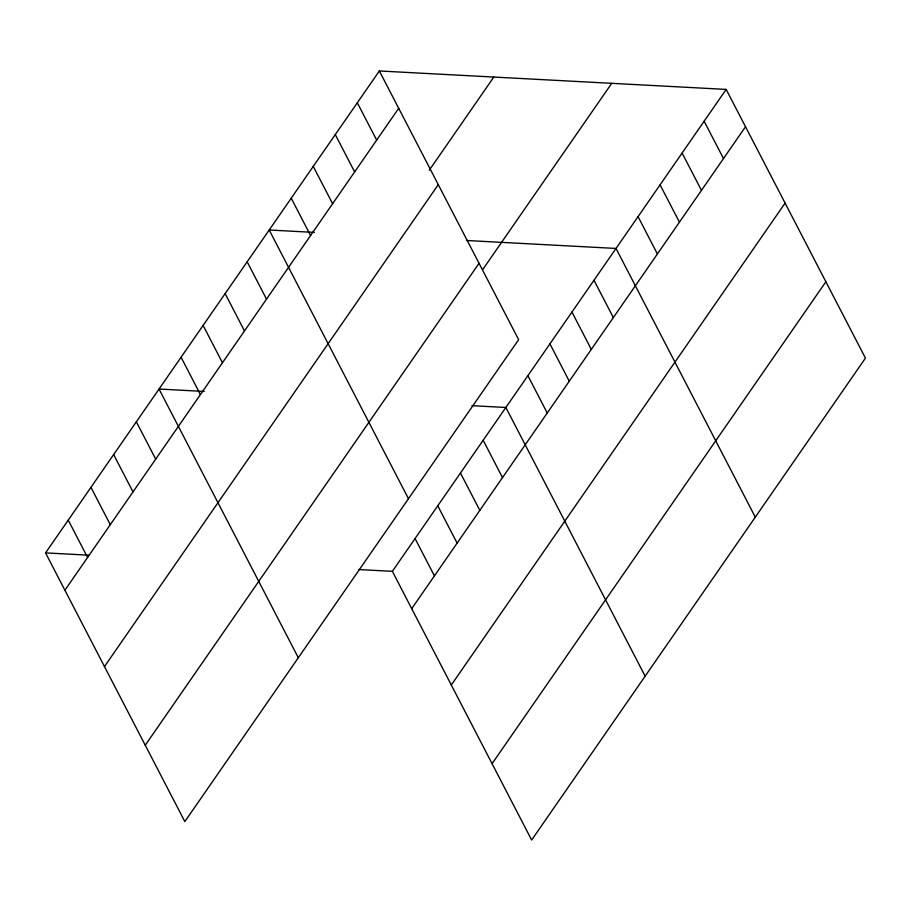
<?xml version="1.0" encoding="UTF-8"?>
<svg xmlns="http://www.w3.org/2000/svg" width="911" height="911" viewBox="0 0 911 911"><rect width="100%" height="100%" fill="white"/><g stroke="black" fill="none" stroke-linecap="round" stroke-linejoin="round"><path stroke-width="1.37" d="M379.352 70.967L518.632 339.666L184.831 821.585L45.55 552.886L379.352 70.967L726.169 89.415L865.45 358.114L531.648 840.033L392.368 571.334L358.456 569.534M64.897 590.226L398.699 108.307M429.286 170.209L493.808 77.059M104.48 666.567L438.282 184.648M145.248 745.232L479.049 263.313M482.682 269.622L611.725 83.334M392.368 571.334L726.169 89.415M411.715 608.662L745.528 126.743M451.298 685.015L785.1 203.096M492.077 763.68L825.878 281.761M314.409 232.407L269.2 230.005L408.47 498.693M466.478 240.493L616.018 248.452L755.299 517.141M204.258 391.445L159.038 389.043L298.318 657.731M471.955 405.68L505.867 407.49L645.136 676.178M45.55 552.886L89.358 555.22M704.146 121.22L723.493 158.56M682.111 153.037L701.459 190.365M660.076 184.842L679.435 222.17M638.053 216.647L657.4 253.975M593.983 280.258L613.342 317.586M571.96 312.063L591.307 349.391M549.925 343.868L569.273 381.197M527.89 375.674L547.249 413.002M357.317 102.784L376.676 140.112M335.294 134.589L354.641 171.917M483.16 440.252L502.519 477.58M313.259 166.394L332.606 203.722M460.465 473.025L479.812 510.354M291.224 198.199L310.583 235.528M437.77 505.799L457.117 543.127M415.074 538.572L434.422 575.9M247.166 261.81L266.513 299.138M225.131 293.615L244.49 330.944M203.107 325.421L222.455 362.749M181.073 357.237L200.42 394.565M136.343 421.804L155.69 459.133M113.647 454.578L132.995 491.906M90.952 487.351L110.299 524.679M68.245 520.124L87.593 557.452"/></g></svg>
